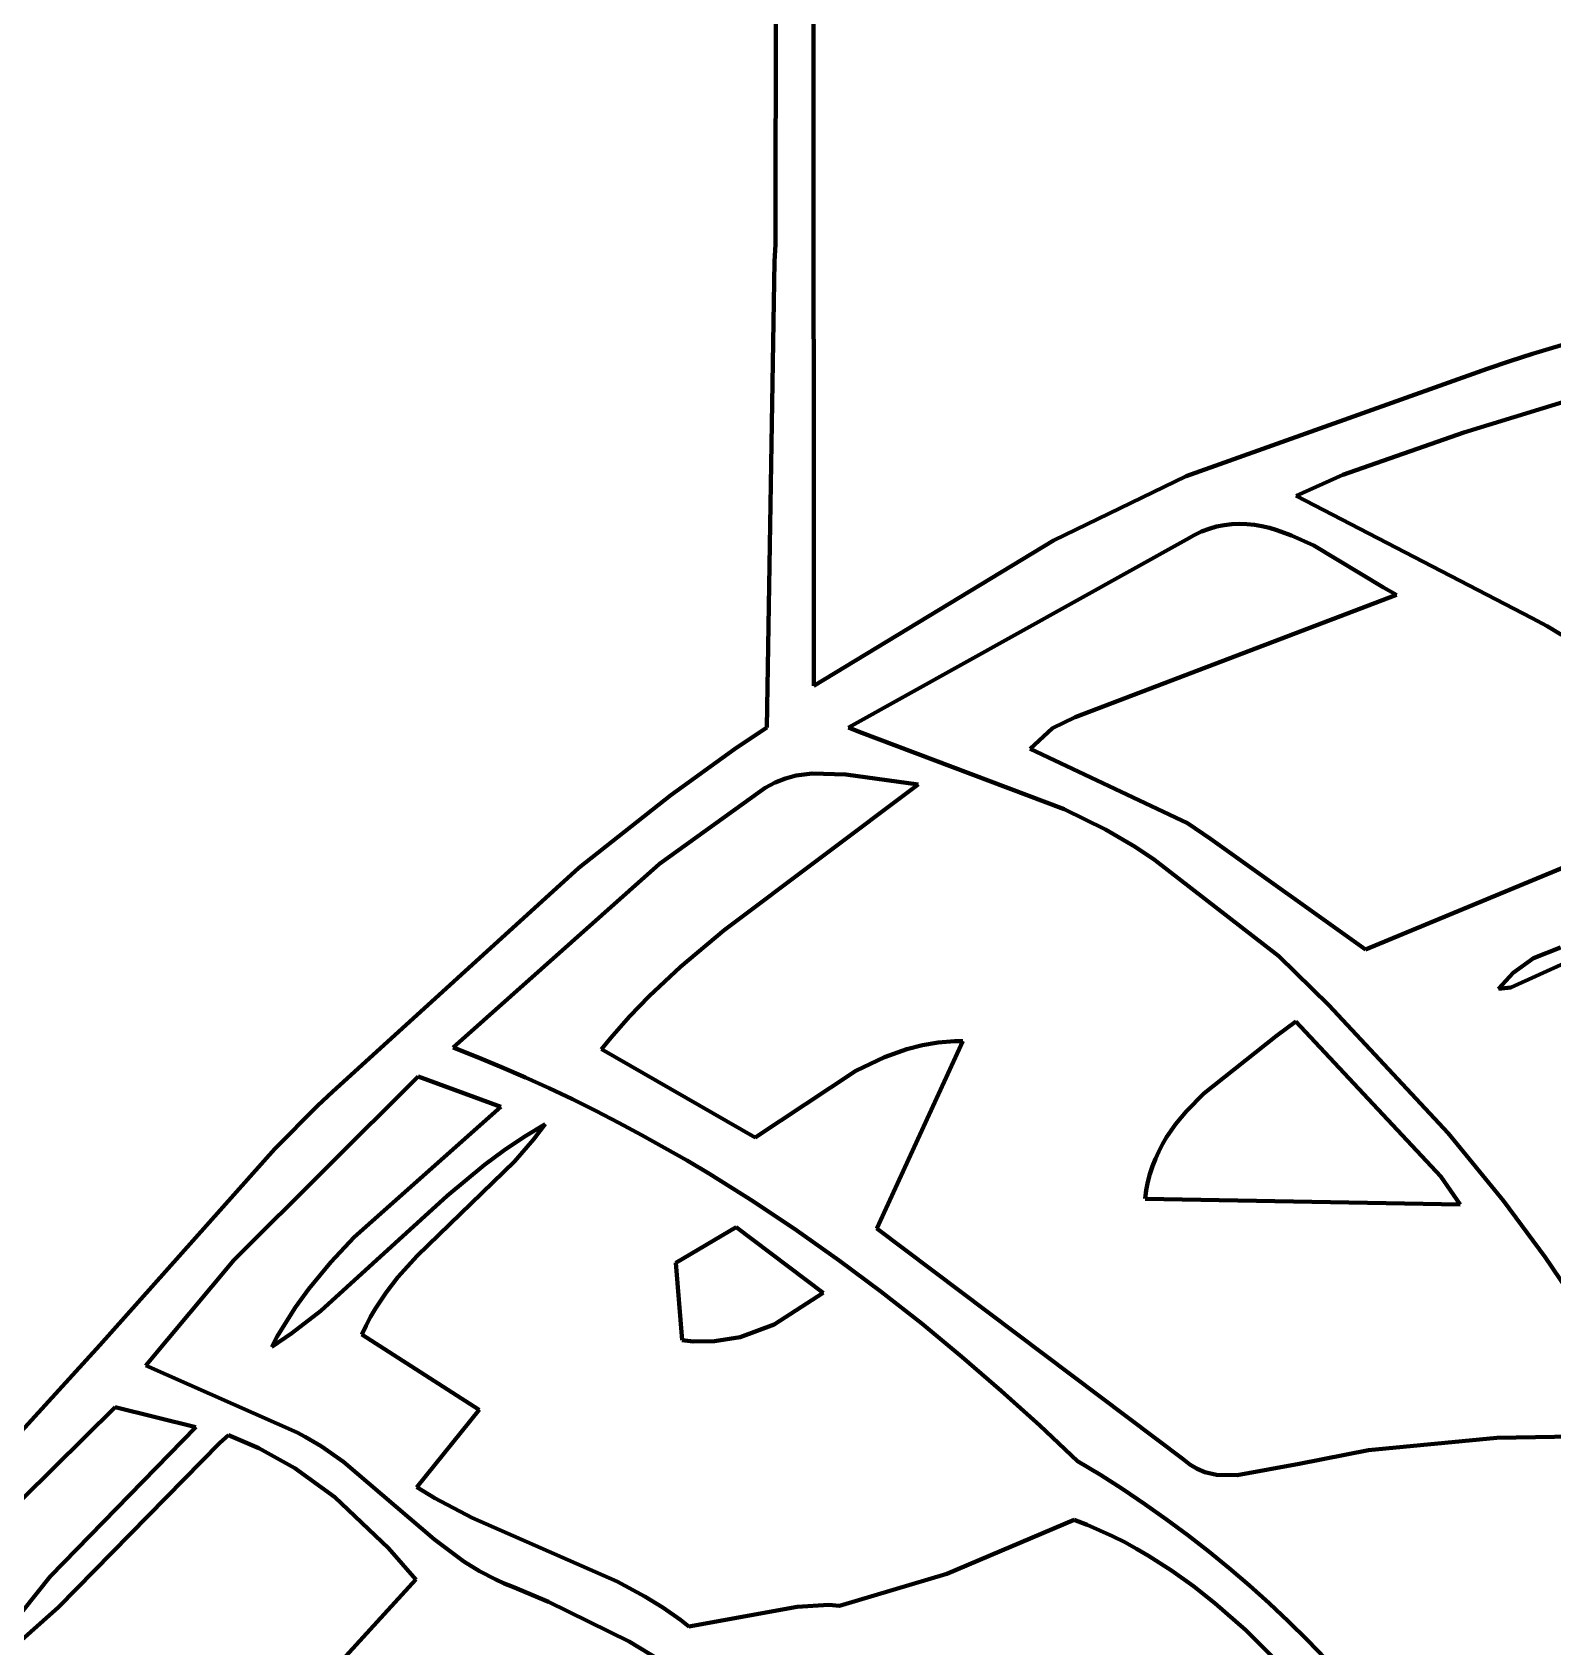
# Model space of a CAD drawing. Header units: millimetres. Extents: x 0 to 12.5, y 0 to 14.6.
# Drawn here: x 2.212 to 3.46, y 5.975 to 7.299 of the extents above; entities that cross this region are included whole.
import ezdxf

# ---------------------------------------------------------------- set-up
doc = ezdxf.new("R2010")
doc.units = ezdxf.units.MM
doc.layers.add('color#131313ff', color=7, linetype='CONTINUOUS', lineweight=100)
doc.layers.add('color#fcfcfcff', color=7, linetype='CONTINUOUS', lineweight=100)

msp = doc.modelspace()

# ---------------------------------------------------------------- linework, layer by layer
at = {"layer": 'color#131313ff'}
for p, q in [((2.8531, 8.2338), (2.8537, 6.763)), ((2.8224, 7.1249), (2.8225, 8.2225)), ((2.8214, 7.1112), (2.8224, 7.1249)), ((2.8153, 6.7288), (2.8214, 7.1112)), ((3.4436, 7.0354), (3.4811, 7.0465)), ((3.425, 7.0294), (3.4436, 7.0354)), ((3.1593, 6.935), (3.4064, 7.0231)), ((3.4064, 7.0231), (3.425, 7.0294)), ((3.5378, 7.0172), (3.3871, 6.9707)), ((3.3871, 6.9707), (3.2879, 6.9361)), ((3.0504, 6.8821), (3.1593, 6.935)), ((3.2879, 6.9361), (3.2495, 6.9188)), ((3.2495, 6.9188), (3.4434, 6.8185)), ((3.1658, 6.8865), (3.1596, 6.8829)), ((3.1719, 6.8895), (3.1658, 6.8865)), ((3.1781, 6.8919), (3.1719, 6.8895)), ((3.1843, 6.8937), (3.1781, 6.8919)), ((3.1905, 6.8949), (3.1843, 6.8937)), ((3.1967, 6.8957), (3.1905, 6.8949)), ((3.2029, 6.8959), (3.1967, 6.8957)), ((3.2091, 6.8957), (3.2029, 6.8959)), ((3.2153, 6.895), (3.2091, 6.8957)), ((3.2214, 6.894), (3.2153, 6.895)), ((3.2276, 6.8926), (3.2214, 6.894)), ((3.2337, 6.8908), (3.2276, 6.8926)), ((3.2459, 6.8864), (3.2337, 6.8908)), ((2.8537, 6.763), (3.0504, 6.8821)), ((3.1596, 6.8829), (2.8822, 6.7288)), ((3.264, 6.878), (3.2459, 6.8864)), ((3.3213, 6.8437), (3.264, 6.878)), ((3.0682, 6.7374), (3.332, 6.8375)), ((3.332, 6.8375), (3.3213, 6.8437)), ((3.4434, 6.8185), (3.4555, 6.8118)), ((3.4555, 6.8118), (3.4674, 6.8049)), ((2.7886, 6.7109), (2.8153, 6.7288)), ((2.8822, 6.7288), (2.891, 6.7252)), ((3.0313, 6.7112), (3.0495, 6.7282)), ((3.0495, 6.7282), (3.0682, 6.7374)), ((2.891, 6.7252), (3.0591, 6.6617)), ((2.7364, 6.6734), (2.7886, 6.7109)), ((3.1603, 6.6503), (3.0313, 6.7112)), ((2.8392, 6.6893), (2.8305, 6.687)), ((2.8525, 6.6911), (2.8392, 6.6893)), ((2.8799, 6.6902), (2.8525, 6.6911)), ((2.9393, 6.6821), (2.8799, 6.6902)), ((2.81, 6.6766), (2.7272, 6.6169)), ((2.7801, 6.5625), (2.9393, 6.6821)), ((2.8139, 6.6793), (2.81, 6.6766)), ((2.8221, 6.6837), (2.8139, 6.6793)), ((2.8305, 6.687), (2.8221, 6.6837)), ((2.6608, 6.6137), (2.7364, 6.6734)), ((3.0591, 6.6617), (3.093, 6.6451)), ((3.5847, 6.6618), (3.3064, 6.5467)), ((3.1793, 6.6375), (3.1603, 6.6503)), ((3.093, 6.6451), (3.1175, 6.6308)), ((3.3064, 6.5467), (3.1793, 6.6375)), ((3.1175, 6.6308), (3.1333, 6.6203)), ((2.4586, 6.43), (2.6608, 6.6137)), ((2.7272, 6.6169), (2.5578, 6.4664)), ((3.1333, 6.6203), (3.2355, 6.5413)), ((2.7442, 6.5325), (2.7801, 6.5625)), ((3.505, 6.5516), (3.4258, 6.5156)), ((3.4444, 6.5396), (3.4665, 6.5484)), ((2.7187, 6.5085), (2.7442, 6.5325)), ((3.2355, 6.5413), (3.2763, 6.501)), ((3.4277, 6.5276), (3.4444, 6.5396)), ((3.4156, 6.5143), (3.4277, 6.5276)), ((2.7025, 6.4917), (2.7187, 6.5085)), ((3.4258, 6.5156), (3.4156, 6.5143)), ((2.687, 6.4741), (2.7025, 6.4917)), ((3.2763, 6.501), (3.3743, 6.3959)), ((3.2493, 6.4876), (3.2334, 6.4758)), ((3.3684, 6.3606), (3.2493, 6.4876)), ((2.5578, 6.4664), (2.5777, 6.4585)), ((2.6796, 6.465), (2.687, 6.4741)), ((2.8057, 6.3924), (2.6796, 6.465)), ((2.9055, 6.3177), (2.976, 6.4716)), ((2.9302, 6.4649), (2.9118, 6.4584)), ((2.9429, 6.4681), (2.9302, 6.4649)), ((2.9559, 6.4704), (2.9429, 6.4681)), ((2.9692, 6.4715), (2.9559, 6.4704)), ((2.976, 6.4716), (2.9692, 6.4715)), ((3.2334, 6.4758), (3.1738, 6.4287)), ((2.5777, 6.4585), (2.5974, 6.4503)), ((2.5974, 6.4503), (2.617, 6.4418)), ((2.9118, 6.4584), (2.8882, 6.4472)), ((2.529, 6.4424), (2.3776, 6.2918)), ((2.5968, 6.4175), (2.529, 6.4424)), ((2.617, 6.4418), (2.6364, 6.433)), ((2.8882, 6.4472), (2.8057, 6.3924)), ((2.4466, 6.4186), (2.4586, 6.43)), ((2.6364, 6.433), (2.6557, 6.4238)), ((2.6557, 6.4238), (2.6748, 6.4143)), ((3.1738, 6.4287), (3.1595, 6.414)), ((2.4113, 6.3833), (2.4466, 6.4186)), ((2.4765, 6.3108), (2.5968, 6.4175)), ((2.6748, 6.4143), (2.6938, 6.4046)), ((3.1595, 6.414), (3.1509, 6.4036)), ((2.6333, 6.4034), (2.616, 6.3931)), ((2.6237, 6.3908), (2.6333, 6.4034)), ((2.6938, 6.4046), (2.7126, 6.3945)), ((3.1509, 6.4036), (3.1433, 6.3927)), ((2.2676, 6.222), (2.4113, 6.3833)), ((2.616, 6.3931), (2.5994, 6.3819)), ((2.608, 6.3729), (2.6237, 6.3908)), ((2.7126, 6.3945), (2.7312, 6.3841)), ((2.7312, 6.3841), (2.7497, 6.3735)), ((3.1399, 6.387), (3.1368, 6.3811)), ((3.1433, 6.3927), (3.1399, 6.387)), ((3.3743, 6.3959), (3.4198, 6.3405)), ((2.5281, 6.2955), (2.608, 6.3729)), ((2.5834, 6.37), (2.5527, 6.3445)), ((2.5994, 6.3819), (2.5834, 6.37)), ((2.7497, 6.3735), (2.768, 6.3626)), ((3.1341, 6.3751), (3.1316, 6.3689)), ((3.1368, 6.3811), (3.1341, 6.3751)), ((2.768, 6.3626), (2.8042, 6.3399)), ((3.1295, 6.3625), (3.1278, 6.356)), ((3.1316, 6.3689), (3.1295, 6.3625)), ((3.3842, 6.3374), (3.3684, 6.3606)), ((2.5527, 6.3445), (2.4492, 6.2503)), ((3.1265, 6.3492), (3.1256, 6.3422)), ((3.1278, 6.356), (3.1265, 6.3492)), ((2.8042, 6.3399), (2.8397, 6.3163)), ((3.1256, 6.3422), (3.3842, 6.3374)), ((3.4198, 6.3405), (3.454, 6.2944)), ((2.79, 6.3188), (2.7405, 6.2898)), ((2.8615, 6.2651), (2.79, 6.3188)), ((3.1568, 6.1287), (2.9055, 6.3177)), ((2.4572, 6.2902), (2.4765, 6.3108)), ((2.8397, 6.3163), (2.8745, 6.2917)), ((2.3776, 6.2918), (2.3055, 6.2054)), ((2.5124, 6.2778), (2.5281, 6.2955)), ((2.8745, 6.2917), (2.9088, 6.2662)), ((3.454, 6.2944), (3.4781, 6.2588)), ((2.4393, 6.2684), (2.4572, 6.2902)), ((2.5028, 6.2653), (2.5124, 6.2778)), ((2.7405, 6.2898), (2.7458, 6.2261)), ((2.4283, 6.2532), (2.4393, 6.2684)), ((2.4941, 6.2521), (2.5028, 6.2653)), ((2.8213, 6.2391), (2.8615, 6.2651)), ((2.9088, 6.2662), (2.9423, 6.2398)), ((2.4181, 6.2373), (2.4283, 6.2532)), ((2.49, 6.2453), (2.4941, 6.2521)), ((2.4492, 6.2503), (2.4254, 6.232)), ((2.4828, 6.2309), (2.4863, 6.2382)), ((2.4863, 6.2382), (2.49, 6.2453)), ((2.7933, 6.2288), (2.8213, 6.2391)), ((2.9423, 6.2398), (2.9753, 6.2126)), ((2.4254, 6.232), (2.4089, 6.2207)), ((2.4089, 6.2207), (2.4134, 6.2291)), ((2.4134, 6.2291), (2.4181, 6.2373)), ((2.5791, 6.1691), (2.4828, 6.2309)), ((2.7458, 6.2261), (2.7547, 6.2252)), ((2.7547, 6.2252), (2.7723, 6.2253)), ((2.7723, 6.2253), (2.7933, 6.2288)), ((2.1892, 6.1361), (2.2676, 6.222)), ((2.9753, 6.2126), (3.0076, 6.1847)), ((2.3055, 6.2054), (2.4296, 6.1504)), ((3.0076, 6.1847), (3.0392, 6.1562)), ((2.2803, 6.1714), (2.1064, 5.9994)), ((2.3464, 6.1548), (2.2803, 6.1714)), ((2.5278, 6.1056), (2.5791, 6.1691)), ((2.2269, 6.0324), (2.3464, 6.1548)), ((2.3732, 6.1484), (2.3662, 6.1421)), ((2.3983, 6.1377), (2.3732, 6.1484)), ((2.4296, 6.1504), (2.4363, 6.1469)), ((2.4363, 6.1469), (2.4493, 6.1392)), ((3.0392, 6.1562), (3.0702, 6.1269)), ((3.4144, 6.1462), (3.3091, 6.136)), ((3.5301, 6.1479), (3.4144, 6.1462)), ((2.3662, 6.1421), (2.2337, 6.0071)), ((2.4277, 6.1211), (2.3983, 6.1377)), ((2.4493, 6.1392), (2.4678, 6.1263)), ((3.3091, 6.136), (3.2522, 6.1247)), ((2.4605, 6.0974), (2.4277, 6.1211)), ((2.4678, 6.1263), (2.5423, 6.0626)), ((3.0702, 6.1269), (3.0889, 6.1157)), ((3.1624, 6.1241), (3.1568, 6.1287)), ((3.1684, 6.1206), (3.1624, 6.1241)), ((3.1746, 6.118), (3.1684, 6.1206)), ((3.2522, 6.1247), (3.2011, 6.1154)), ((2.5426, 6.0965), (2.5278, 6.1056)), ((3.0889, 6.1157), (3.1073, 6.1039)), ((3.1842, 6.1158), (3.1746, 6.118)), ((3.2011, 6.1154), (3.1842, 6.1158)), ((2.5047, 6.0556), (2.4605, 6.0974)), ((2.5732, 6.0804), (2.5426, 6.0965)), ((3.1073, 6.1039), (3.1254, 6.0918)), ((2.6923, 6.0283), (2.5732, 6.0804)), ((3.0675, 6.0788), (2.9629, 6.0345)), ((3.0782, 6.0747), (3.0675, 6.0788)), ((3.1254, 6.0918), (3.1432, 6.0792)), ((3.1432, 6.0792), (3.1607, 6.0662)), ((3.0886, 6.0702), (3.0782, 6.0747)), ((3.0989, 6.0655), (3.0886, 6.0702)), ((3.1089, 6.0604), (3.0989, 6.0655)), ((3.1607, 6.0662), (3.1779, 6.0528)), ((2.527, 6.03), (2.5047, 6.0556)), ((2.5423, 6.0626), (2.5665, 6.0447)), ((3.1187, 6.055), (3.1089, 6.0604)), ((3.1284, 6.0494), (3.1187, 6.055)), ((3.1779, 6.0528), (3.1947, 6.0391)), ((2.5665, 6.0447), (2.5793, 6.0368)), ((3.1472, 6.0373), (3.1284, 6.0494)), ((3.1947, 6.0391), (3.2112, 6.0249)), ((2.2046, 6.0043), (2.2269, 6.0324)), ((2.3749, 5.8634), (2.527, 6.03)), ((2.5793, 6.0368), (2.5927, 6.0298)), ((2.5927, 6.0298), (2.5996, 6.0267)), ((2.5996, 6.0267), (2.6068, 6.0238)), ((2.7151, 6.016), (2.6923, 6.0283)), ((2.9629, 6.0345), (2.8749, 6.0083)), ((3.1653, 6.0243), (3.1472, 6.0373)), ((2.6068, 6.0238), (2.636, 6.0115)), ((2.7299, 6.0069), (2.7151, 6.016)), ((3.1828, 6.0105), (3.1653, 6.0243)), ((3.2112, 6.0249), (3.2274, 6.0104)), ((2.2337, 6.0071), (2.1984, 5.9758)), ((2.636, 6.0115), (2.7022, 5.979)), ((2.7442, 5.9968), (2.7299, 6.0069)), ((2.8401, 6.0076), (2.7511, 5.9914)), ((2.8661, 6.009), (2.8401, 6.0076)), ((2.8749, 6.0083), (2.8661, 6.009)), ((3.2082, 5.9884), (3.1828, 6.0105)), ((3.2274, 6.0104), (3.2433, 5.9955)), ((2.7511, 5.9914), (2.7442, 5.9968)), ((3.2639, 5.9326), (3.2082, 5.9884)), ((3.2433, 5.9955), (3.2588, 5.9802)), ((2.7022, 5.979), (2.7833, 5.9301)), ((3.2588, 5.9802), (3.274, 5.9646))]:
    msp.add_line(p, q, dxfattribs=at)
at = {"layer": 'color#fcfcfcff'}
for p, q in [((2.8537, 6.763), (2.8531, 8.2338)), ((2.8225, 8.2225), (2.8224, 7.1249)), ((2.8224, 7.1249), (2.8214, 7.1112)), ((2.8214, 7.1112), (2.8153, 6.7288)), ((3.4811, 7.0465), (3.4436, 7.0354)), ((3.4436, 7.0354), (3.425, 7.0294)), ((3.4064, 7.0231), (3.1593, 6.935)), ((3.425, 7.0294), (3.4064, 7.0231)), ((3.3871, 6.9707), (3.5378, 7.0172)), ((3.2879, 6.9361), (3.3871, 6.9707)), ((3.1593, 6.935), (3.0504, 6.8821)), ((3.2495, 6.9188), (3.2879, 6.9361)), ((3.4434, 6.8185), (3.2495, 6.9188)), ((3.1596, 6.8829), (3.1658, 6.8865)), ((3.1658, 6.8865), (3.1719, 6.8895)), ((3.1719, 6.8895), (3.1781, 6.8919)), ((3.1781, 6.8919), (3.1843, 6.8937)), ((3.1843, 6.8937), (3.1905, 6.8949)), ((3.1905, 6.8949), (3.1967, 6.8957)), ((3.1967, 6.8957), (3.2029, 6.8959)), ((3.2029, 6.8959), (3.2091, 6.8957)), ((3.2091, 6.8957), (3.2153, 6.895)), ((3.2153, 6.895), (3.2214, 6.894)), ((3.2214, 6.894), (3.2276, 6.8926)), ((3.2276, 6.8926), (3.2337, 6.8908)), ((3.2337, 6.8908), (3.2459, 6.8864)), ((3.0504, 6.8821), (2.8537, 6.763)), ((2.8822, 6.7288), (3.1596, 6.8829)), ((3.2459, 6.8864), (3.264, 6.878)), ((3.264, 6.878), (3.3213, 6.8437)), ((3.332, 6.8375), (3.0682, 6.7374)), ((3.3213, 6.8437), (3.332, 6.8375)), ((3.4555, 6.8118), (3.4434, 6.8185)), ((3.4674, 6.8049), (3.4555, 6.8118)), ((2.8153, 6.7288), (2.7886, 6.7109)), ((2.891, 6.7252), (2.8822, 6.7288)), ((3.0495, 6.7282), (3.0313, 6.7112)), ((3.0682, 6.7374), (3.0495, 6.7282)), ((3.0591, 6.6617), (2.891, 6.7252)), ((2.7886, 6.7109), (2.7364, 6.6734)), ((3.0313, 6.7112), (3.1603, 6.6503)), ((2.8305, 6.687), (2.8392, 6.6893)), ((2.8392, 6.6893), (2.8525, 6.6911)), ((2.8525, 6.6911), (2.8799, 6.6902)), ((2.8799, 6.6902), (2.9393, 6.6821)), ((2.7272, 6.6169), (2.81, 6.6766)), ((2.9393, 6.6821), (2.7801, 6.5625)), ((2.81, 6.6766), (2.8139, 6.6793)), ((2.8139, 6.6793), (2.8221, 6.6837)), ((2.8221, 6.6837), (2.8305, 6.687)), ((2.7364, 6.6734), (2.6608, 6.6137)), ((3.093, 6.6451), (3.0591, 6.6617)), ((3.3064, 6.5467), (3.5847, 6.6618)), ((3.1603, 6.6503), (3.1793, 6.6375)), ((3.1175, 6.6308), (3.093, 6.6451)), ((3.1793, 6.6375), (3.3064, 6.5467)), ((3.1333, 6.6203), (3.1175, 6.6308)), ((2.6608, 6.6137), (2.4586, 6.43)), ((2.5578, 6.4664), (2.7272, 6.6169)), ((3.2355, 6.5413), (3.1333, 6.6203)), ((2.7801, 6.5625), (2.7442, 6.5325)), ((3.4258, 6.5156), (3.505, 6.5516)), ((3.4665, 6.5484), (3.4444, 6.5396)), ((2.7442, 6.5325), (2.7187, 6.5085)), ((3.2763, 6.501), (3.2355, 6.5413)), ((3.4444, 6.5396), (3.4277, 6.5276)), ((3.4277, 6.5276), (3.4156, 6.5143)), ((2.7187, 6.5085), (2.7025, 6.4917)), ((3.4156, 6.5143), (3.4258, 6.5156)), ((2.7025, 6.4917), (2.687, 6.4741)), ((3.3743, 6.3959), (3.2763, 6.501)), ((3.2334, 6.4758), (3.2493, 6.4876)), ((3.2493, 6.4876), (3.3684, 6.3606)), ((2.5777, 6.4585), (2.5578, 6.4664)), ((2.687, 6.4741), (2.6796, 6.465)), ((2.6796, 6.465), (2.8057, 6.3924)), ((2.976, 6.4716), (2.9055, 6.3177)), ((2.9118, 6.4584), (2.9302, 6.4649)), ((2.9302, 6.4649), (2.9429, 6.4681)), ((2.9429, 6.4681), (2.9559, 6.4704)), ((2.9559, 6.4704), (2.9692, 6.4715)), ((2.9692, 6.4715), (2.976, 6.4716)), ((3.1738, 6.4287), (3.2334, 6.4758)), ((2.5974, 6.4503), (2.5777, 6.4585)), ((2.617, 6.4418), (2.5974, 6.4503)), ((2.8882, 6.4472), (2.9118, 6.4584)), ((2.3776, 6.2918), (2.529, 6.4424)), ((2.529, 6.4424), (2.5968, 6.4175)), ((2.6364, 6.433), (2.617, 6.4418)), ((2.8057, 6.3924), (2.8882, 6.4472)), ((2.4586, 6.43), (2.4466, 6.4186)), ((2.6557, 6.4238), (2.6364, 6.433)), ((2.6748, 6.4143), (2.6557, 6.4238)), ((3.1595, 6.414), (3.1738, 6.4287)), ((2.4466, 6.4186), (2.4113, 6.3833)), ((2.5968, 6.4175), (2.4765, 6.3108)), ((2.6938, 6.4046), (2.6748, 6.4143)), ((3.1509, 6.4036), (3.1595, 6.414)), ((2.616, 6.3931), (2.6333, 6.4034)), ((2.6333, 6.4034), (2.6237, 6.3908)), ((2.7126, 6.3945), (2.6938, 6.4046)), ((3.1433, 6.3927), (3.1509, 6.4036)), ((2.4113, 6.3833), (2.2676, 6.222)), ((2.5994, 6.3819), (2.616, 6.3931)), ((2.6237, 6.3908), (2.608, 6.3729)), ((2.7312, 6.3841), (2.7126, 6.3945)), ((2.7497, 6.3735), (2.7312, 6.3841)), ((3.1368, 6.3811), (3.1399, 6.387)), ((3.1399, 6.387), (3.1433, 6.3927)), ((3.4198, 6.3405), (3.3743, 6.3959)), ((2.608, 6.3729), (2.5281, 6.2955)), ((2.5527, 6.3445), (2.5834, 6.37)), ((2.5834, 6.37), (2.5994, 6.3819)), ((2.768, 6.3626), (2.7497, 6.3735)), ((3.1316, 6.3689), (3.1341, 6.3751)), ((3.1341, 6.3751), (3.1368, 6.3811)), ((2.8042, 6.3399), (2.768, 6.3626)), ((3.1278, 6.356), (3.1295, 6.3625)), ((3.1295, 6.3625), (3.1316, 6.3689)), ((3.3684, 6.3606), (3.3842, 6.3374)), ((2.4492, 6.2503), (2.5527, 6.3445)), ((3.1256, 6.3422), (3.1265, 6.3492)), ((3.1265, 6.3492), (3.1278, 6.356)), ((2.8397, 6.3163), (2.8042, 6.3399)), ((3.3842, 6.3374), (3.1256, 6.3422)), ((3.454, 6.2944), (3.4198, 6.3405)), ((2.7405, 6.2898), (2.79, 6.3188)), ((2.79, 6.3188), (2.8615, 6.2651)), ((2.9055, 6.3177), (3.1568, 6.1287)), ((2.4765, 6.3108), (2.4572, 6.2902)), ((2.8745, 6.2917), (2.8397, 6.3163)), ((2.3055, 6.2054), (2.3776, 6.2918)), ((2.5281, 6.2955), (2.5124, 6.2778)), ((2.9088, 6.2662), (2.8745, 6.2917)), ((3.4781, 6.2588), (3.454, 6.2944)), ((2.4572, 6.2902), (2.4393, 6.2684)), ((2.5124, 6.2778), (2.5028, 6.2653)), ((2.7458, 6.2261), (2.7405, 6.2898)), ((2.4393, 6.2684), (2.4283, 6.2532)), ((2.5028, 6.2653), (2.4941, 6.2521)), ((2.8615, 6.2651), (2.8213, 6.2391)), ((2.9423, 6.2398), (2.9088, 6.2662)), ((2.4283, 6.2532), (2.4181, 6.2373)), ((2.4941, 6.2521), (2.49, 6.2453)), ((2.4254, 6.232), (2.4492, 6.2503)), ((2.4863, 6.2382), (2.4828, 6.2309)), ((2.49, 6.2453), (2.4863, 6.2382)), ((2.8213, 6.2391), (2.7933, 6.2288)), ((2.9753, 6.2126), (2.9423, 6.2398)), ((2.4089, 6.2207), (2.4254, 6.232)), ((2.4134, 6.2291), (2.4089, 6.2207)), ((2.4181, 6.2373), (2.4134, 6.2291)), ((2.4828, 6.2309), (2.5791, 6.1691)), ((2.7547, 6.2252), (2.7458, 6.2261)), ((2.7723, 6.2253), (2.7547, 6.2252)), ((2.7933, 6.2288), (2.7723, 6.2253)), ((2.2676, 6.222), (2.1892, 6.1361)), ((3.0076, 6.1847), (2.9753, 6.2126)), ((2.4296, 6.1504), (2.3055, 6.2054)), ((3.0392, 6.1562), (3.0076, 6.1847)), ((2.1064, 5.9994), (2.2803, 6.1714)), ((2.2803, 6.1714), (2.3464, 6.1548)), ((2.5791, 6.1691), (2.5278, 6.1056)), ((2.3464, 6.1548), (2.2269, 6.0324)), ((2.3662, 6.1421), (2.3732, 6.1484)), ((2.3732, 6.1484), (2.3983, 6.1377)), ((2.4363, 6.1469), (2.4296, 6.1504)), ((2.4493, 6.1392), (2.4363, 6.1469)), ((3.0702, 6.1269), (3.0392, 6.1562)), ((3.3091, 6.136), (3.4144, 6.1462)), ((3.4144, 6.1462), (3.5301, 6.1479)), ((2.2337, 6.0071), (2.3662, 6.1421)), ((2.3983, 6.1377), (2.4277, 6.1211)), ((2.4678, 6.1263), (2.4493, 6.1392)), ((3.2522, 6.1247), (3.3091, 6.136)), ((2.4277, 6.1211), (2.4605, 6.0974)), ((2.5423, 6.0626), (2.4678, 6.1263)), ((3.0889, 6.1157), (3.0702, 6.1269)), ((3.1568, 6.1287), (3.1624, 6.1241)), ((3.1624, 6.1241), (3.1684, 6.1206)), ((3.1684, 6.1206), (3.1746, 6.118)), ((3.2011, 6.1154), (3.2522, 6.1247)), ((2.5278, 6.1056), (2.5426, 6.0965)), ((3.1073, 6.1039), (3.0889, 6.1157)), ((3.1746, 6.118), (3.1842, 6.1158)), ((3.1842, 6.1158), (3.2011, 6.1154)), ((2.4605, 6.0974), (2.5047, 6.0556)), ((2.5426, 6.0965), (2.5732, 6.0804)), ((3.1254, 6.0918), (3.1073, 6.1039)), ((2.5732, 6.0804), (2.6923, 6.0283)), ((2.9629, 6.0345), (3.0675, 6.0788)), ((3.0675, 6.0788), (3.0782, 6.0747)), ((3.1432, 6.0792), (3.1254, 6.0918)), ((3.1607, 6.0662), (3.1432, 6.0792)), ((3.0782, 6.0747), (3.0886, 6.0702)), ((3.0886, 6.0702), (3.0989, 6.0655)), ((3.0989, 6.0655), (3.1089, 6.0604)), ((3.1779, 6.0528), (3.1607, 6.0662)), ((2.5047, 6.0556), (2.527, 6.03)), ((2.5665, 6.0447), (2.5423, 6.0626)), ((3.1089, 6.0604), (3.1187, 6.055)), ((3.1187, 6.055), (3.1284, 6.0494)), ((3.1947, 6.0391), (3.1779, 6.0528)), ((2.5793, 6.0368), (2.5665, 6.0447)), ((3.1284, 6.0494), (3.1472, 6.0373)), ((3.2112, 6.0249), (3.1947, 6.0391)), ((2.2269, 6.0324), (2.2046, 6.0043)), ((2.527, 6.03), (2.3749, 5.8634)), ((2.5927, 6.0298), (2.5793, 6.0368)), ((2.5996, 6.0267), (2.5927, 6.0298)), ((2.6068, 6.0238), (2.5996, 6.0267)), ((2.6923, 6.0283), (2.7151, 6.016)), ((2.8749, 6.0083), (2.9629, 6.0345)), ((3.1472, 6.0373), (3.1653, 6.0243)), ((2.636, 6.0115), (2.6068, 6.0238)), ((2.7151, 6.016), (2.7299, 6.0069)), ((3.1653, 6.0243), (3.1828, 6.0105)), ((3.2274, 6.0104), (3.2112, 6.0249)), ((2.1984, 5.9758), (2.2337, 6.0071)), ((2.7022, 5.979), (2.636, 6.0115)), ((2.7299, 6.0069), (2.7442, 5.9968)), ((2.7511, 5.9914), (2.8401, 6.0076)), ((2.8401, 6.0076), (2.8661, 6.009)), ((2.8661, 6.009), (2.8749, 6.0083)), ((3.1828, 6.0105), (3.2082, 5.9884)), ((3.2433, 5.9955), (3.2274, 6.0104)), ((2.7442, 5.9968), (2.7511, 5.9914)), ((3.2082, 5.9884), (3.2639, 5.9326)), ((3.2588, 5.9802), (3.2433, 5.9955)), ((2.7833, 5.9301), (2.7022, 5.979)), ((3.274, 5.9646), (3.2588, 5.9802))]:
    msp.add_line(p, q, dxfattribs=at)

doc.saveas('drawing.dxf')
